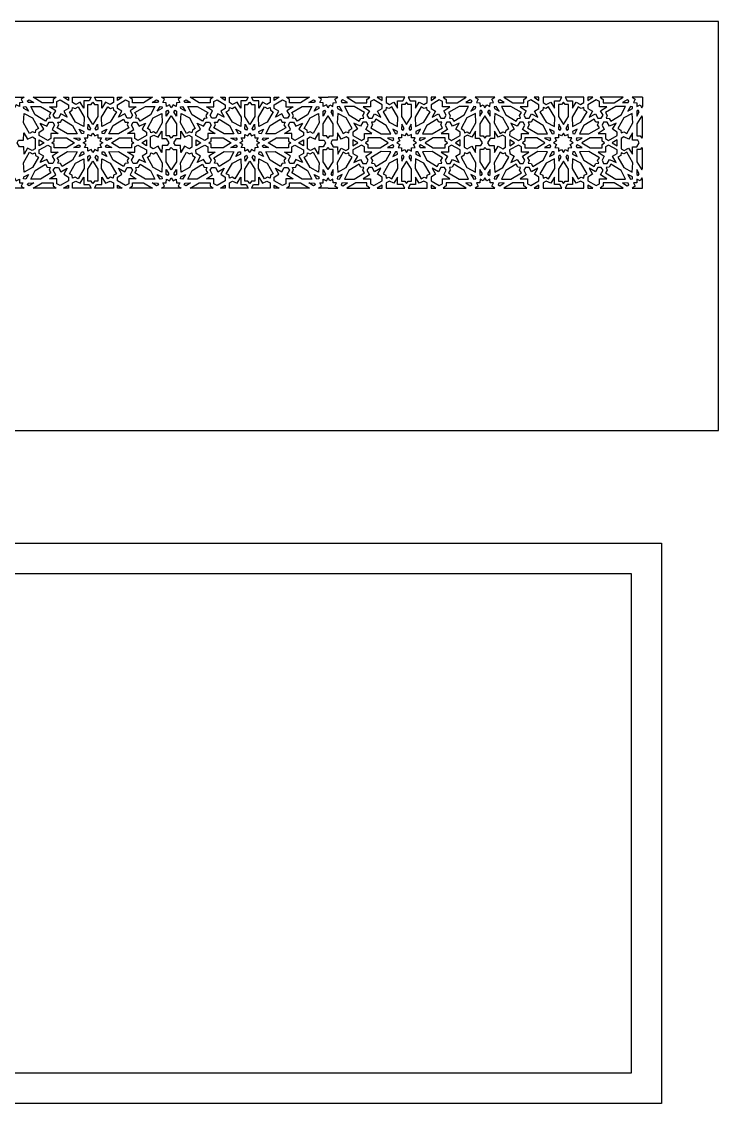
# Model space of a CAD drawing. Extents: x -1011 to 2248, y -1034 to 395.
# Drawn here: x 1327 to 2248, y -1034 to 395 of the extents above; entities that cross this region are included whole.
import ezdxf

# ---------------------------------------------------------------- set-up
doc = ezdxf.new("R2010")
doc.units = 0
doc.header["$MEASUREMENT"] = 0
doc.layers.get('0').update_dxf_attribs({"linetype": 'CONTINUOUS'})
doc.layers.add('LAYER_1', color=18, linetype='CONTINUOUS')

msp = doc.modelspace()

# ---------------------------------------------------------------- linework, layer by layer
msp.add_line((2147.6, 294.8), (2147.6, 282.8))
for points in [[(387.6, -145.2), (2247.6, -145.2), (2247.6, 394.8), (387.6, 394.8)], [(387.6, -294), (2172.6, -294), (2172.6, -1034), (387.6, -1034)], [(427.6, -334), (2132.6, -334), (2132.6, -994), (427.6, -994)]]:
    msp.add_lwpolyline(points, close=True)
for points in [[(2147.6, 242.3), (2147.6, 268.7)], [(2147.6, 200.9), (2147.6, 227.3)], [(2147.6, 174.8), (2147.6, 186.8)]]:
    msp.add_lwpolyline(points)
at = {"layer": 'LAYER_1'}
for points in [[(1326.7, 292.2), (1328.9, 287.9), (1324.3, 287.7), (1324.1, 282.8), (1320.1, 285.1), (1317.6, 281), (1315.2, 285.1), (1311.2, 282.8), (1311, 287.7), (1306.4, 287.9), (1308.6, 292.2), (1304.7, 294.8), (1330.6, 294.8)], [(1343.1, 287.9), (1335.7, 288.1), (1334.8, 290.3), (1337.3, 291.7)], [(1368.8, 291.8), (1368.8, 287.7), (1354.3, 287.7), (1342.4, 294.8), (1372.8, 294.8)], [(1388.9, 285.1), (1388.9, 280.2), (1383, 276.4), (1387.4, 268.4), (1378.9, 273), (1375.8, 267.2), (1371.3, 267.4), (1368.9, 271.2), (1372.2, 277.1), (1364, 282.2), (1373.7, 282.2), (1373.7, 289.2), (1378, 291.3)], [(1388.9, 290.6), (1382.6, 294.8), (1388.9, 294.8)], [(1416.5, 290.1), (1409.4, 290.1), (1409.4, 280.4), (1404.5, 288.4), (1398.6, 285.4), (1394.3, 287.8), (1394.3, 294.8), (1419.2, 294.8)], [(1421.3, 288.4), (1423.6, 285.5), (1428, 285.5), (1428, 269.6), (1421.3, 259), (1414.6, 269.6), (1414.6, 285.5), (1419, 285.5), (1421.3, 288.4)], [(1448.3, 287.8), (1443.9, 285.4), (1438, 288.4), (1433.2, 280.4), (1433.2, 290.1), (1426, 290.1), (1423.4, 294.8), (1448.3, 294.8)], [(1453.6, 290.6), (1453.6, 294.8), (1460, 294.8)], [(1468.9, 289.2), (1468.9, 282.2), (1478.6, 282.2), (1470.4, 277.1), (1473.7, 271.2), (1471.3, 267.4), (1466.7, 267.2), (1463.6, 273), (1455.1, 268.4), (1459.5, 276.4), (1453.6, 280.2), (1453.6, 285.1), (1464.5, 291.3)], [(1488.3, 287.7), (1473.8, 287.7), (1473.8, 291.8), (1469.8, 294.8), (1500.2, 294.8)], [(1507.8, 290.3), (1506.8, 288.1), (1499.4, 287.9), (1505.3, 291.7)], [(1534, 292.2), (1536.1, 287.9), (1531.6, 287.7), (1531.4, 282.8), (1527.3, 285.1), (1524.9, 281), (1522.5, 285.1), (1518.4, 282.8), (1518.3, 287.7), (1513.7, 287.9), (1515.8, 292.2), (1512, 294.8), (1537.9, 294.8)], [(1550.4, 287.9), (1543, 288.1), (1542, 290.3), (1544.5, 291.7)], [(1576, 291.8), (1576, 287.7), (1561.5, 287.7), (1549.6, 294.8), (1580.1, 294.8)], [(1596.2, 285.1), (1596.2, 280.2), (1590.3, 276.4), (1594.7, 268.4), (1586.2, 273), (1583.1, 267.2), (1578.6, 267.4), (1576.2, 271.2), (1579.5, 277.1), (1571.3, 282.2), (1580.9, 282.2), (1580.9, 289.2), (1585.3, 291.3)], [(1596.2, 290.6), (1589.8, 294.8), (1596.2, 294.8)], [(1623.8, 290.1), (1616.7, 290.1), (1616.7, 280.4), (1611.8, 288.4), (1605.9, 285.4), (1601.6, 287.8), (1601.6, 294.8), (1626.4, 294.8)], [(1630.9, 285.5), (1635.2, 285.5), (1635.2, 269.6), (1628.5, 259), (1621.9, 269.6), (1621.9, 285.5), (1626.2, 285.5), (1628.5, 288.4), (1628.5, 288.4)], [(1655.5, 287.8), (1651.2, 285.4), (1645.3, 288.4), (1640.4, 280.4), (1640.4, 290.1), (1633.3, 290.1), (1630.7, 294.8), (1655.5, 294.8)], [(1660.9, 290.6), (1660.9, 294.8), (1667.3, 294.8)], [(1676.2, 289.2), (1676.2, 282.2), (1685.8, 282.2), (1677.6, 277.1), (1680.9, 271.2), (1678.5, 267.4), (1674, 267.2), (1670.9, 273), (1662.4, 268.4), (1666.8, 276.4), (1660.9, 280.2), (1660.9, 285.1), (1671.8, 291.3)], [(1695.6, 287.7), (1681, 287.7), (1681, 291.8), (1677, 294.8), (1707.5, 294.8)], [(1715, 290.3), (1714.1, 288.1), (1706.7, 287.9), (1712.6, 291.7)], [(1749.2, 290.3), (1750.1, 288.1), (1757.5, 287.9), (1751.7, 291.7)], [(1768.7, 287.7), (1783.2, 287.7), (1783.2, 291.8), (1787.2, 294.8), (1756.8, 294.8)], [(1788.1, 289.2), (1788.1, 282.2), (1778.4, 282.2), (1786.6, 277.1), (1783.3, 271.2), (1785.7, 267.4), (1790.2, 267.2), (1793.3, 273), (1801.8, 268.4), (1797.4, 276.4), (1803.3, 280.2), (1803.3, 285.1), (1792.4, 291.3)], [(1803.3, 290.6), (1803.3, 294.8), (1797, 294.8)], [(1808.7, 287.8), (1813, 285.4), (1818.9, 288.4), (1823.8, 280.4), (1823.8, 290.1), (1830.9, 290.1), (1833.6, 294.8), (1808.7, 294.8)], [(1833.4, 285.5), (1829, 285.5), (1829, 269.6), (1835.7, 259), (1842.4, 269.6), (1842.4, 285.5), (1838, 285.5), (1835.7, 288.4), (1835.7, 288.4)], [(1840.4, 290.1), (1847.6, 290.1), (1847.6, 280.4), (1852.4, 288.4), (1858.3, 285.4), (1862.7, 287.8), (1862.7, 294.8), (1837.8, 294.8)], [(1868, 290.6), (1874.4, 294.8), (1868, 294.8)], [(1868, 285.1), (1868, 280.2), (1874, 276.4), (1869.5, 268.4), (1878, 273), (1881.1, 267.2), (1885.7, 267.4), (1888.1, 271.2), (1884.8, 277.1), (1893, 282.2), (1883.3, 282.2), (1883.3, 289.2), (1878.9, 291.3)], [(1888.2, 291.8), (1888.2, 287.7), (1902.7, 287.7), (1914.6, 294.8), (1884.2, 294.8)], [(1913.8, 287.9), (1921.2, 288.1), (1922.2, 290.3), (1919.7, 291.7)], [(1930.2, 292.2), (1928.1, 287.9), (1932.7, 287.7), (1932.8, 282.8), (1936.9, 285.1), (1939.3, 281), (1941.7, 285.1), (1945.8, 282.8), (1946, 287.7), (1950.6, 287.9), (1948.4, 292.2), (1952.3, 294.8), (1926.4, 294.8)], [(1956.5, 290.3), (1957.4, 288.1), (1964.8, 287.9), (1958.9, 291.7)], [(1975.9, 287.7), (1990.5, 287.7), (1990.5, 291.8), (1994.5, 294.8), (1964, 294.8)], [(1995.3, 289.2), (1995.3, 282.2), (1985.7, 282.2), (1993.9, 277.1), (1990.6, 271.2), (1993, 267.4), (1997.5, 267.2), (2000.6, 273), (2009.1, 268.4), (2004.7, 276.4), (2010.6, 280.2), (2010.6, 285.1), (1999.7, 291.3)], [(2010.6, 290.6), (2010.6, 294.8), (2004.2, 294.8)], [(2016, 287.8), (2020.3, 285.4), (2026.2, 288.4), (2031.1, 280.4), (2031.1, 290.1), (2038.2, 290.1), (2040.8, 294.8), (2016, 294.8)], [(2043, 288.4), (2040.6, 285.5), (2036.3, 285.5), (2036.3, 269.6), (2043, 259), (2049.6, 269.6), (2049.6, 285.5), (2045.3, 285.5), (2043, 288.4)], [(2047.7, 290.1), (2054.8, 290.1), (2054.8, 280.4), (2059.7, 288.4), (2065.6, 285.4), (2069.9, 287.8), (2069.9, 294.8), (2045.1, 294.8)], [(2075.3, 290.6), (2081.7, 294.8), (2075.3, 294.8)], [(2075.3, 285.1), (2075.3, 280.2), (2081.2, 276.4), (2076.8, 268.4), (2085.3, 273), (2088.4, 267.2), (2092.9, 267.4), (2095.3, 271.2), (2092, 277.1), (2100.2, 282.2), (2090.6, 282.2), (2090.6, 289.2), (2086.2, 291.3)], [(2095.5, 291.8), (2095.5, 287.7), (2110, 287.7), (2121.9, 294.8), (2091.4, 294.8)], [(2121.1, 287.9), (2128.5, 288.1), (2129.5, 290.3), (2127, 291.7)], [(1336.4, 276.7), (1330, 280), (1329.8, 282.4), (1332.5, 282.7)], [(1341.4, 267.6), (1349.3, 253.7), (1345.5, 251.6), (1344.9, 247.9), (1341.4, 249.3), (1337.6, 247.2), (1329.8, 261.1), (1330.4, 273.6)], [(1365.7, 274.6), (1363.4, 270.9), (1364.7, 267.4), (1361, 266.9), (1358.8, 263.2), (1345, 271.5), (1339.3, 282.6), (1352, 282.8)], [(1409.8, 268.6), (1409.5, 256.1), (1398.3, 261.9), (1390.2, 275.6), (1393.9, 277.8), (1394.5, 281.5), (1398, 280.1), (1401.7, 282.3)], [(1444.6, 280.1), (1448.1, 281.5), (1448.6, 277.8), (1452.4, 275.6), (1444.3, 261.9), (1433.1, 256.1), (1432.7, 268.6), (1440.8, 282.3)], [(1503.2, 282.6), (1497.5, 271.5), (1483.8, 263.2), (1481.5, 266.9), (1477.8, 267.4), (1479.1, 270.9), (1476.9, 274.6), (1490.6, 282.8)], [(1512.8, 261.1), (1505, 247.2), (1501.2, 249.3), (1497.7, 247.9), (1497.1, 251.6), (1493.3, 253.7), (1501.1, 267.6), (1512.2, 273.6)], [(1512.8, 282.4), (1512.5, 280), (1506.2, 276.7), (1510.1, 282.7)], [(1521.5, 275.6), (1518.1, 270.1), (1518.1, 276.7), (1519.9, 278)], [(1531.8, 276.7), (1531.7, 270.1), (1528.4, 275.6), (1530, 278)], [(1548.7, 267.6), (1556.5, 253.7), (1552.7, 251.6), (1552.1, 247.9), (1548.7, 249.3), (1544.9, 247.2), (1537, 261.1), (1537.7, 273.6)], [(1543.6, 276.7), (1537.3, 280), (1537.1, 282.4), (1539.8, 282.7)], [(1573, 274.6), (1570.7, 270.9), (1572, 267.4), (1568.3, 266.9), (1566, 263.2), (1552.3, 271.5), (1546.6, 282.6), (1559.2, 282.8)], [(1617.1, 268.6), (1616.7, 256.1), (1605.6, 261.9), (1597.5, 275.6), (1601.2, 277.8), (1601.7, 281.5), (1605.2, 280.1), (1609, 282.3)], [(1651.9, 280.1), (1655.4, 281.5), (1655.9, 277.8), (1659.6, 275.6), (1651.5, 261.9), (1640.4, 256.1), (1640, 268.6), (1648.1, 282.3)], [(1710.5, 282.6), (1704.8, 271.5), (1691.1, 263.2), (1688.8, 266.9), (1685.1, 267.4), (1686.4, 270.9), (1684.1, 274.6), (1697.9, 282.8)], [(1720.1, 261.1), (1712.2, 247.2), (1708.4, 249.3), (1705, 247.9), (1704.4, 251.6), (1700.6, 253.7), (1708.4, 267.6), (1719.4, 273.6)], [(1720, 282.4), (1719.8, 280), (1713.5, 276.7), (1717.3, 282.7)], [(1728.7, 275.6), (1725.3, 270.1), (1725.3, 276.7), (1727.1, 278)], [(1735.5, 275.6), (1738.9, 270.1), (1738.9, 276.7), (1737.1, 278)], [(1744.2, 282.4), (1744.4, 280), (1750.8, 276.7), (1746.9, 282.7)], [(1744.2, 261.1), (1752, 247.2), (1755.8, 249.3), (1759.3, 247.9), (1759.9, 251.6), (1763.7, 253.7), (1755.8, 267.6), (1744.8, 273.6)], [(1753.8, 282.6), (1759.4, 271.5), (1773.2, 263.2), (1775.4, 266.9), (1779.1, 267.4), (1777.8, 270.9), (1780.1, 274.6), (1766.4, 282.8)], [(1812.4, 280.1), (1808.9, 281.5), (1808.4, 277.8), (1804.6, 275.6), (1812.7, 261.9), (1823.9, 256.1), (1824.3, 268.6), (1816.1, 282.3)], [(1847.1, 268.6), (1847.5, 256.1), (1858.7, 261.9), (1866.8, 275.6), (1863, 277.8), (1862.5, 281.5), (1859, 280.1), (1855.2, 282.3)], [(1891.3, 274.6), (1893.5, 270.9), (1892.2, 267.4), (1896, 266.9), (1898.2, 263.2), (1912, 271.5), (1917.6, 282.6), (1905, 282.8)], [(1915.5, 267.6), (1907.7, 253.7), (1911.5, 251.6), (1912.1, 247.9), (1915.6, 249.3), (1919.4, 247.2), (1927.2, 261.1), (1926.6, 273.6)], [(1920.6, 276.7), (1926.9, 280), (1927.2, 282.4), (1924.5, 282.7)], [(1932.5, 276.7), (1932.5, 270.1), (1935.9, 275.6), (1934.3, 278)], [(1942.8, 275.6), (1946.2, 270.1), (1946.2, 276.7), (1944.4, 278)], [(1951.4, 261.1), (1959.3, 247.2), (1963.1, 249.3), (1966.5, 247.9), (1967.1, 251.6), (1970.9, 253.7), (1963.1, 267.6), (1952.1, 273.6)], [(1951.5, 282.4), (1951.7, 280), (1958, 276.7), (1954.2, 282.7)], [(1961, 282.6), (1966.7, 271.5), (1980.4, 263.2), (1982.7, 266.9), (1986.4, 267.4), (1985.1, 270.9), (1987.4, 274.6), (1973.6, 282.8)], [(2019.6, 280.1), (2016.1, 281.5), (2015.6, 277.8), (2011.9, 275.6), (2020, 261.9), (2031.2, 256.1), (2031.5, 268.6), (2023.4, 282.3)], [(2054.4, 268.6), (2054.8, 256.1), (2065.9, 261.9), (2074.1, 275.6), (2070.3, 277.8), (2069.8, 281.5), (2066.3, 280.1), (2062.5, 282.3)], [(2098.5, 274.6), (2100.8, 270.9), (2099.5, 267.4), (2103.2, 266.9), (2105.5, 263.2), (2119.2, 271.5), (2124.9, 282.6), (2112.3, 282.8)], [(2122.8, 267.6), (2115, 253.7), (2118.8, 251.6), (2119.4, 247.9), (2122.8, 249.3), (2126.7, 247.2), (2134.5, 261.1), (2133.8, 273.6)], [(2127.9, 276.7), (2134.2, 280), (2134.4, 282.4), (2131.7, 282.7)], [(2139.7, 276.7), (2139.8, 270.1), (2143.1, 275.6), (2141.5, 278)], [(1370.4, 257.9), (1367.3, 252.4), (1375.4, 247.1), (1365.7, 247.1), (1365.7, 240.3), (1361.9, 237.8), (1350.2, 244.3), (1350.3, 248.8), (1356.3, 252.6), (1351.7, 260.7), (1360.3, 256.8), (1363.7, 262), (1368.2, 262.2)], [(1394.5, 257.8), (1400.3, 246.7), (1387.7, 246.4), (1373.9, 254.6), (1376.1, 258.3), (1374.8, 261.8), (1378.5, 262.2), (1380.7, 266)], [(1418.1, 253.7), (1416.9, 251.3), (1414.6, 252.8), (1415, 259.3)], [(1428, 252.8), (1425.7, 251.3), (1424.4, 253.7), (1427.5, 259.3)], [(1464.1, 262.2), (1467.8, 261.8), (1466.5, 258.3), (1468.7, 254.6), (1454.9, 246.4), (1442.3, 246.7), (1448, 257.8), (1461.8, 266)], [(1478.9, 262), (1482.2, 256.8), (1490.9, 260.7), (1486.2, 252.6), (1492.3, 248.8), (1492.3, 244.3), (1480.7, 237.8), (1476.8, 240.3), (1476.8, 247.1), (1467.2, 247.1), (1475.2, 252.4), (1472.2, 257.9), (1474.4, 262.2)], [(1531.6, 259.7), (1531.6, 243.8), (1527.2, 243.8), (1524.9, 240.9), (1522.6, 243.8), (1518.2, 243.8), (1518.2, 259.7), (1524.9, 270.3), (1524.9, 270.3), (1524.9, 270.3)], [(1577.6, 257.9), (1574.6, 252.4), (1582.7, 247.1), (1573, 247.1), (1573, 240.3), (1569.2, 237.8), (1557.5, 244.3), (1557.6, 248.8), (1563.6, 252.6), (1559, 260.7), (1567.6, 256.8), (1570.9, 262), (1575.5, 262.2)], [(1601.8, 257.8), (1607.5, 246.7), (1594.9, 246.4), (1581.1, 254.6), (1583.4, 258.3), (1582, 261.8), (1585.8, 262.2), (1588, 266)], [(1625.4, 253.7), (1624.1, 251.3), (1621.8, 252.8), (1622.3, 259.3)], [(1635.2, 252.8), (1633, 251.3), (1631.7, 253.7), (1634.8, 259.3)], [(1671.3, 262.2), (1675.1, 261.8), (1673.7, 258.3), (1676, 254.6), (1662.2, 246.4), (1649.6, 246.7), (1655.3, 257.8), (1669.1, 266)], [(1686.2, 262), (1689.5, 256.8), (1698.1, 260.7), (1693.5, 252.6), (1699.5, 248.8), (1699.6, 244.3), (1687.9, 237.8), (1684.1, 240.3), (1684.1, 247.1), (1674.4, 247.1), (1682.5, 252.4), (1679.5, 257.9), (1681.6, 262.2)], [(1778.1, 262), (1774.7, 256.8), (1766.1, 260.7), (1770.7, 252.6), (1764.7, 248.8), (1764.6, 244.3), (1776.3, 237.8), (1780.1, 240.3), (1780.1, 247.1), (1789.8, 247.1), (1781.7, 252.4), (1784.8, 257.9), (1782.6, 262.2)], [(1792.9, 262.2), (1789.2, 261.8), (1790.5, 258.3), (1788.3, 254.6), (1802.1, 246.4), (1814.7, 246.7), (1808.9, 257.8), (1795.1, 266)], [(1829, 252.8), (1831.3, 251.3), (1832.5, 253.7), (1829.4, 259.3)], [(1838.9, 253.7), (1840.1, 251.3), (1842.4, 252.8), (1841.9, 259.3)], [(1862.4, 257.8), (1856.7, 246.7), (1869.3, 246.4), (1883.1, 254.6), (1880.9, 258.3), (1882.2, 261.8), (1878.5, 262.2), (1876.2, 266)], [(1886.6, 257.9), (1889.7, 252.4), (1881.6, 247.1), (1891.2, 247.1), (1891.2, 240.3), (1895.1, 237.8), (1906.7, 244.3), (1906.7, 248.8), (1900.6, 252.6), (1905.3, 260.7), (1896.6, 256.8), (1893.3, 262), (1888.8, 262.2)], [(1932.6, 259.7), (1932.6, 243.8), (1937, 243.8), (1939.3, 240.9), (1941.6, 243.8), (1946, 243.8), (1946, 259.7), (1939.3, 270.3), (1939.3, 270.3), (1939.3, 270.3)], [(1985.3, 262), (1982, 256.8), (1973.4, 260.7), (1978, 252.6), (1972, 248.8), (1971.9, 244.3), (1983.6, 237.8), (1987.4, 240.3), (1987.4, 247.1), (1997.1, 247.1), (1989, 252.4), (1992, 257.9), (1989.9, 262.2)], [(2000.2, 262.2), (1996.5, 261.8), (1997.8, 258.3), (1995.5, 254.6), (2009.3, 246.4), (2021.9, 246.7), (2016.2, 257.8), (2002.4, 266)], [(2036.3, 252.8), (2038.6, 251.3), (2039.8, 253.7), (2036.7, 259.3)], [(2046.1, 253.7), (2047.4, 251.3), (2049.7, 252.8), (2049.2, 259.3)], [(2069.7, 257.8), (2064, 246.7), (2076.6, 246.4), (2090.4, 254.6), (2088.1, 258.3), (2089.5, 261.8), (2085.7, 262.2), (2083.5, 266)], [(2093.9, 257.9), (2096.9, 252.4), (2088.9, 247.1), (2098.5, 247.1), (2098.5, 240.3), (2102.4, 237.8), (2114, 244.3), (2113.9, 248.8), (2107.9, 252.6), (2112.5, 260.7), (2103.9, 256.8), (2100.6, 262), (2096, 262.2)], [(1335, 239.5), (1341.4, 242.8), (1345, 240.5), (1345, 226.7), (1341, 224.6), (1335.1, 227.6), (1330.3, 219.7), (1330, 229.2), (1324.5, 229.3), (1321.1, 234.6), (1323.1, 238.3), (1329.8, 238.4), (1330.2, 247.8)], [(1409.2, 249.7), (1409, 246.8), (1406.5, 246.6), (1403, 252.9)], [(1421.3, 247.6), (1423.7, 243.8), (1427.8, 245.9), (1427.9, 241.4), (1432.5, 241.2), (1430.4, 237.2), (1434.3, 234.8), (1430.4, 232.4), (1432.5, 228.4), (1427.9, 228.2), (1427.8, 223.7), (1423.7, 225.8), (1421.3, 221.9), (1421.3, 221.9), (1418.8, 225.8), (1414.8, 223.7), (1414.6, 228.2), (1410, 228.4), (1412.2, 232.4), (1408.3, 234.8), (1412.2, 237.2), (1410, 241.2), (1414.6, 241.4), (1414.8, 245.9), (1418.8, 243.8), (1421.3, 247.6)], [(1436.1, 246.6), (1433.6, 246.8), (1433.4, 249.7), (1439.6, 252.9)], [(1512.5, 240.3), (1518.1, 240.3), (1521.5, 234.9), (1519.4, 231.3), (1512.7, 231.2), (1512.3, 221.8), (1507.5, 230.1), (1501.1, 226.8), (1497.6, 229.1), (1497.6, 242.8), (1501.6, 245), (1507.4, 242), (1512.3, 249.9)], [(1542.4, 242), (1548.2, 245), (1552.2, 242.8), (1552.2, 229.1), (1548.7, 226.8), (1542.3, 230.1), (1537.5, 221.8), (1537.1, 231.2), (1530.4, 231.3), (1528.3, 234.9), (1531.8, 240.3), (1537.3, 240.3), (1537.5, 249.9)], [(1616.5, 249.7), (1616.3, 246.8), (1613.7, 246.6), (1610.3, 252.9)], [(1631, 243.8), (1635, 245.9), (1635.2, 241.4), (1639.8, 241.2), (1637.6, 237.2), (1641.5, 234.8), (1637.6, 232.4), (1639.8, 228.4), (1635.2, 228.2), (1635, 223.7), (1631, 225.8), (1628.5, 221.9), (1628.5, 221.9), (1626.1, 225.8), (1622.1, 223.7), (1621.9, 228.2), (1617.3, 228.4), (1619.5, 232.4), (1615.6, 234.8), (1619.5, 237.2), (1617.3, 241.2), (1621.9, 241.4), (1622.1, 245.9), (1626.1, 243.8), (1628.5, 247.6), (1628.5, 247.6)], [(1643.4, 246.6), (1640.8, 246.8), (1640.6, 249.7), (1646.8, 252.9)], [(1720, 238.4), (1726.7, 238.3), (1728.8, 234.6), (1725.3, 229.3), (1719.8, 229.2), (1719.5, 219.7), (1714.7, 227.6), (1708.9, 224.6), (1704.9, 226.7), (1704.9, 240.5), (1708.4, 242.8), (1714.8, 239.5), (1719.6, 247.8)], [(1744.2, 238.4), (1737.5, 238.3), (1735.5, 234.6), (1738.9, 229.3), (1744.4, 229.2), (1744.7, 219.7), (1749.5, 227.6), (1755.4, 224.6), (1759.4, 226.7), (1759.4, 240.5), (1755.8, 242.8), (1749.4, 239.5), (1744.6, 247.8)], [(1820.9, 246.6), (1823.4, 246.8), (1823.6, 249.7), (1817.4, 252.9)], [(1833.3, 243.8), (1829.2, 245.9), (1829, 241.4), (1824.4, 241.2), (1826.6, 237.2), (1822.7, 234.8), (1826.6, 232.4), (1824.4, 228.4), (1829, 228.2), (1829.2, 223.7), (1833.3, 225.8), (1835.7, 221.9), (1835.7, 221.9), (1838.1, 225.8), (1842.2, 223.7), (1842.3, 228.2), (1846.9, 228.4), (1844.8, 232.4), (1848.7, 234.8), (1844.8, 237.2), (1846.9, 241.2), (1842.3, 241.4), (1842.2, 245.9), (1838.1, 243.8), (1835.7, 247.6), (1835.7, 247.6)], [(1847.8, 249.7), (1848, 246.8), (1850.5, 246.6), (1854, 252.9)], [(1921.8, 242), (1916, 245), (1912, 242.8), (1912, 229.1), (1915.6, 226.8), (1922, 230.1), (1926.7, 221.8), (1927.1, 231.2), (1933.8, 231.3), (1935.9, 234.9), (1932.5, 240.3), (1926.9, 240.3), (1926.7, 249.9)], [(1951.7, 240.3), (1946.2, 240.3), (1942.7, 234.9), (1944.8, 231.3), (1951.5, 231.2), (1951.9, 221.8), (1956.7, 230.1), (1963.1, 226.8), (1966.6, 229.1), (1966.6, 242.8), (1962.6, 245), (1956.8, 242), (1952, 249.9)], [(2028.2, 246.6), (2030.7, 246.8), (2030.9, 249.7), (2024.7, 252.9)], [(2043, 247.6), (2040.5, 243.8), (2036.5, 245.9), (2036.3, 241.4), (2031.7, 241.2), (2033.9, 237.2), (2030, 234.8), (2033.9, 232.4), (2031.7, 228.4), (2036.3, 228.2), (2036.5, 223.7), (2040.5, 225.8), (2043, 221.9), (2043, 221.9), (2045.4, 225.8), (2049.4, 223.7), (2049.6, 228.2), (2054.2, 228.4), (2052, 232.4), (2055.9, 234.8), (2052, 237.2), (2054.2, 241.2), (2049.6, 241.4), (2049.4, 245.9), (2045.4, 243.8), (2043, 247.6)], [(2055, 249.7), (2055.2, 246.8), (2057.8, 246.6), (2061.2, 252.9)], [(2129.2, 239.5), (2122.8, 242.8), (2119.3, 240.5), (2119.3, 226.7), (2123.3, 224.6), (2129.1, 227.6), (2134, 219.7), (2134.2, 229.2), (2139.7, 229.3), (2143.2, 234.6), (2141.1, 238.3), (2134.4, 238.4), (2134, 247.8)], [(1365.7, 229.3), (1365.7, 222.5), (1375.4, 222.5), (1367.3, 217.1), (1370.4, 211.6), (1368.2, 207.3), (1363.7, 207.5), (1360.3, 212.7), (1351.7, 208.9), (1356.3, 216.9), (1350.3, 220.7), (1350.2, 225.3), (1361.9, 231.7)], [(1356.7, 234.8), (1350.4, 230.8), (1350.4, 238.7)], [(1396.9, 234.8), (1386.2, 228.2), (1370.1, 228.2), (1370.1, 232.5), (1367.2, 234.8), (1370.1, 237.1), (1370.1, 241.4), (1386.2, 241.4)], [(1404.6, 238.9), (1402.7, 237.6), (1396.3, 241), (1403.5, 241.1)], [(1404.6, 230.7), (1403.5, 228.5), (1396.3, 228.6), (1402.7, 232)], [(1446.3, 241), (1439.8, 237.6), (1438, 238.9), (1439.1, 241.1)], [(1446.3, 228.6), (1439.1, 228.5), (1438, 230.7), (1439.8, 232)], [(1472.5, 237.1), (1475.4, 234.8), (1472.5, 232.5), (1472.5, 228.2), (1456.4, 228.2), (1445.7, 234.8), (1456.4, 241.4), (1472.5, 241.4)], [(1492.3, 225.3), (1492.3, 220.7), (1486.2, 216.9), (1490.9, 208.9), (1482.2, 212.7), (1478.9, 207.5), (1474.4, 207.3), (1472.2, 211.6), (1475.2, 217.1), (1467.2, 222.5), (1476.8, 222.5), (1476.8, 229.3), (1480.7, 231.7)], [(1492.1, 230.9), (1485.8, 234.8), (1492.1, 238.8)], [(1527.2, 225.7), (1531.6, 225.7), (1531.6, 209.8), (1524.9, 199.2), (1524.9, 199.2), (1524.9, 199.2), (1518.2, 209.8), (1518.2, 225.7), (1522.6, 225.7), (1524.9, 228.6)], [(1573, 229.3), (1573, 222.5), (1582.7, 222.5), (1574.6, 217.1), (1577.6, 211.6), (1575.5, 207.3), (1570.9, 207.5), (1567.6, 212.7), (1559, 208.9), (1563.6, 216.9), (1557.6, 220.7), (1557.5, 225.3), (1569.2, 231.7)], [(1564, 234.8), (1557.7, 230.9), (1557.7, 238.8)], [(1604.1, 234.8), (1593.4, 228.2), (1577.4, 228.2), (1577.4, 232.5), (1574.4, 234.8), (1577.4, 237.1), (1577.4, 241.4), (1593.4, 241.4)], [(1611.9, 238.9), (1610, 237.6), (1603.6, 241), (1610.7, 241.1)], [(1611.9, 230.7), (1610.7, 228.5), (1603.6, 228.6), (1610, 232)], [(1653.5, 241), (1647.1, 237.6), (1645.2, 238.9), (1646.4, 241.1)], [(1653.5, 228.6), (1646.4, 228.5), (1645.2, 230.7), (1647.1, 232)], [(1679.7, 237.1), (1682.7, 234.8), (1679.7, 232.5), (1679.7, 228.2), (1663.7, 228.2), (1653, 234.8), (1663.7, 241.4), (1679.7, 241.4)], [(1699.6, 225.3), (1699.5, 220.7), (1693.5, 216.9), (1698.1, 208.9), (1689.5, 212.7), (1686.2, 207.5), (1681.6, 207.3), (1679.5, 211.6), (1682.5, 217.1), (1674.4, 222.5), (1684.1, 222.5), (1684.1, 229.3), (1687.9, 231.7)], [(1699.4, 230.8), (1693.1, 234.8), (1699.4, 238.7)], [(1764.6, 225.3), (1764.7, 220.7), (1770.7, 216.9), (1766.1, 208.9), (1774.7, 212.7), (1778.1, 207.5), (1782.6, 207.3), (1784.8, 211.6), (1781.7, 217.1), (1789.8, 222.5), (1780.1, 222.5), (1780.1, 229.3), (1776.3, 231.7)], [(1764.8, 230.8), (1771.1, 234.8), (1764.8, 238.7)], [(1784.5, 237.1), (1781.6, 234.8), (1784.5, 232.5), (1784.5, 228.2), (1800.6, 228.2), (1811.3, 234.8), (1800.6, 241.4), (1784.5, 241.4)], [(1810.7, 241), (1817.1, 237.6), (1819, 238.9), (1817.9, 241.1)], [(1810.7, 228.6), (1817.9, 228.5), (1819, 230.7), (1817.1, 232)], [(1852.4, 238.9), (1854.2, 237.6), (1860.7, 241), (1853.5, 241.1)], [(1852.4, 230.7), (1853.5, 228.5), (1860.7, 228.6), (1854.2, 232)], [(1860.1, 234.8), (1870.8, 228.2), (1886.9, 228.2), (1886.9, 232.5), (1889.8, 234.8), (1886.9, 237.1), (1886.9, 241.4), (1870.8, 241.4)], [(1891.2, 229.3), (1891.2, 222.5), (1881.6, 222.5), (1889.7, 217.1), (1886.6, 211.6), (1888.8, 207.3), (1893.3, 207.5), (1896.6, 212.7), (1905.3, 208.9), (1900.6, 216.9), (1906.7, 220.7), (1906.7, 225.3), (1895.1, 231.7)], [(1900.2, 234.8), (1906.5, 230.9), (1906.5, 238.8)], [(1937, 225.7), (1932.6, 225.7), (1932.6, 209.8), (1939.3, 199.2), (1939.3, 199.2), (1939.3, 199.2), (1946, 209.8), (1946, 225.7), (1941.6, 225.7), (1939.3, 228.6)], [(1971.9, 225.3), (1972, 220.7), (1978, 216.9), (1973.4, 208.9), (1982, 212.7), (1985.3, 207.5), (1989.9, 207.3), (1992, 211.6), (1989, 217.1), (1997.1, 222.5), (1987.4, 222.5), (1987.4, 229.3), (1983.6, 231.7)], [(1972.1, 230.9), (1978.4, 234.8), (1972.1, 238.8)], [(1991.8, 237.1), (1988.8, 234.8), (1991.8, 232.5), (1991.8, 228.2), (2007.9, 228.2), (2018.5, 234.8), (2007.9, 241.4), (1991.8, 241.4)], [(2018, 241), (2024.4, 237.6), (2026.3, 238.9), (2025.2, 241.1)], [(2018, 228.6), (2025.2, 228.5), (2026.3, 230.7), (2024.4, 232)], [(2059.6, 238.9), (2061.5, 237.6), (2067.9, 241), (2060.8, 241.1)], [(2059.6, 230.7), (2060.8, 228.5), (2067.9, 228.6), (2061.5, 232)], [(2067.4, 234.8), (2078.1, 228.2), (2094.1, 228.2), (2094.1, 232.5), (2097.1, 234.8), (2094.1, 237.1), (2094.1, 241.4), (2078.1, 241.4)], [(2098.5, 229.3), (2098.5, 222.5), (2088.9, 222.5), (2096.9, 217.1), (2093.9, 211.6), (2096, 207.3), (2100.6, 207.5), (2103.9, 212.7), (2112.5, 208.9), (2107.9, 216.9), (2113.9, 220.7), (2114, 225.3), (2102.4, 231.7)], [(2107.5, 234.8), (2113.8, 230.8), (2113.8, 238.7)], [(1341.4, 220.2), (1344.9, 221.6), (1345.5, 218), (1349.3, 215.9), (1341.4, 202), (1330.4, 196), (1329.8, 208.4), (1337.6, 222.3)], [(1400.3, 222.9), (1394.5, 211.8), (1380.7, 203.6), (1378.5, 207.3), (1374.8, 207.8), (1376.1, 211.3), (1373.9, 215), (1387.7, 223.1)], [(1409, 222.7), (1409.2, 219.9), (1403, 216.6), (1406.5, 222.9)], [(1418.1, 215.9), (1415, 210.3), (1414.6, 216.7), (1416.9, 218.3)], [(1428, 216.7), (1427.5, 210.3), (1424.4, 215.9), (1425.7, 218.3)], [(1439.6, 216.6), (1433.4, 219.9), (1433.6, 222.7), (1436.1, 222.9)], [(1468.7, 215), (1466.5, 211.3), (1467.8, 207.8), (1464.1, 207.3), (1461.8, 203.6), (1448, 211.8), (1442.3, 222.9), (1454.9, 223.1)], [(1512.8, 208.4), (1512.2, 196), (1501.1, 202), (1493.3, 215.9), (1497.1, 218), (1497.7, 221.6), (1501.2, 220.2), (1505, 222.3)], [(1548.7, 220.2), (1552.1, 221.6), (1552.7, 218), (1556.5, 215.9), (1548.7, 202), (1537.7, 196), (1537, 208.4), (1544.9, 222.3)], [(1607.5, 222.9), (1601.8, 211.8), (1588, 203.6), (1585.8, 207.3), (1582, 207.8), (1583.4, 211.3), (1581.1, 215), (1594.9, 223.1)], [(1616.3, 222.7), (1616.5, 219.9), (1610.3, 216.6), (1613.7, 222.9)], [(1625.4, 215.9), (1622.3, 210.3), (1621.8, 216.7), (1624.1, 218.3)], [(1635.2, 216.7), (1634.8, 210.3), (1631.7, 215.9), (1633, 218.3)], [(1646.8, 216.6), (1640.6, 219.9), (1640.8, 222.7), (1643.4, 222.9)], [(1676, 215), (1673.7, 211.3), (1675.1, 207.8), (1671.3, 207.3), (1669.1, 203.6), (1655.3, 211.8), (1649.6, 222.9), (1662.2, 223.1)], [(1720.1, 208.4), (1719.4, 196), (1708.4, 202), (1700.6, 215.9), (1704.4, 218), (1705, 221.6), (1708.4, 220.2), (1712.2, 222.3)], [(1744.2, 208.4), (1744.8, 196), (1755.8, 202), (1763.7, 215.9), (1759.9, 218), (1759.3, 221.6), (1755.8, 220.2), (1752, 222.3)], [(1788.3, 215), (1790.5, 211.3), (1789.2, 207.8), (1792.9, 207.3), (1795.1, 203.6), (1808.9, 211.8), (1814.7, 222.9), (1802.1, 223.1)], [(1817.4, 216.6), (1823.6, 219.9), (1823.4, 222.7), (1820.9, 222.9)], [(1829, 216.7), (1829.4, 210.3), (1832.5, 215.9), (1831.3, 218.3)], [(1838.9, 215.9), (1841.9, 210.3), (1842.4, 216.7), (1840.1, 218.3)], [(1848, 222.7), (1847.8, 219.9), (1854, 216.6), (1850.5, 222.9)], [(1856.7, 222.9), (1862.4, 211.8), (1876.2, 203.6), (1878.5, 207.3), (1882.2, 207.8), (1880.9, 211.3), (1883.1, 215), (1869.3, 223.1)], [(1915.6, 220.2), (1912.1, 221.6), (1911.5, 218), (1907.7, 215.9), (1915.5, 202), (1926.6, 196), (1927.2, 208.4), (1919.4, 222.3)], [(1951.4, 208.4), (1952.1, 196), (1963.1, 202), (1970.9, 215.9), (1967.1, 218), (1966.5, 221.6), (1963.1, 220.2), (1959.3, 222.3)], [(1995.5, 215), (1997.8, 211.3), (1996.5, 207.8), (2000.2, 207.3), (2002.4, 203.6), (2016.2, 211.8), (2021.9, 222.9), (2009.3, 223.1)], [(2024.7, 216.6), (2030.9, 219.9), (2030.7, 222.7), (2028.2, 222.9)], [(2036.3, 216.7), (2036.7, 210.3), (2039.8, 215.9), (2038.6, 218.3)], [(2046.1, 215.9), (2049.2, 210.3), (2049.7, 216.7), (2047.4, 218.3)], [(2055.2, 222.7), (2055, 219.9), (2061.2, 216.6), (2057.8, 222.9)], [(2064, 222.9), (2069.7, 211.8), (2083.5, 203.6), (2085.7, 207.3), (2089.5, 207.8), (2088.1, 211.3), (2090.4, 215), (2076.6, 223.1)], [(2122.8, 220.2), (2119.4, 221.6), (2118.8, 218), (2115, 215.9), (2122.8, 202), (2133.8, 196), (2134.5, 208.4), (2126.7, 222.3)], [(1361, 202.6), (1364.7, 202.2), (1363.4, 198.7), (1365.7, 195), (1352, 186.8), (1339.3, 186.9), (1345, 198.1), (1358.8, 206.3)], [(1378.9, 196.6), (1387.4, 201.1), (1383, 193.1), (1388.9, 189.4), (1388.9, 184.5), (1378, 178.3), (1373.7, 180.4), (1373.7, 187.3), (1364, 187.3), (1372.2, 192.5), (1368.9, 198.4), (1371.3, 202.1), (1375.8, 202.3)], [(1409.8, 201), (1401.7, 187.3), (1398, 189.4), (1394.5, 188.1), (1393.9, 191.8), (1390.2, 193.9), (1398.3, 207.7), (1409.5, 213.5)], [(1428, 199.9), (1428, 184), (1423.6, 184), (1421.3, 181.1), (1421.3, 181.1), (1419, 184), (1414.6, 184), (1414.6, 199.9), (1421.3, 210.5)], [(1444.3, 207.7), (1452.4, 193.9), (1448.6, 191.8), (1448.1, 188.1), (1444.6, 189.4), (1440.8, 187.3), (1432.7, 201), (1433.1, 213.5)], [(1471.3, 202.1), (1473.7, 198.4), (1470.4, 192.5), (1478.6, 187.3), (1468.9, 187.3), (1468.9, 180.4), (1464.5, 178.3), (1453.6, 184.5), (1453.6, 189.4), (1459.5, 193.1), (1455.1, 201.1), (1463.6, 196.6), (1466.7, 202.3)], [(1497.5, 198.1), (1503.2, 186.9), (1490.6, 186.8), (1476.9, 195), (1479.1, 198.7), (1477.8, 202.2), (1481.5, 202.6), (1483.8, 206.3)], [(1568.3, 202.6), (1572, 202.2), (1570.7, 198.7), (1573, 195), (1559.2, 186.8), (1546.6, 186.9), (1552.3, 198.1), (1566, 206.3)], [(1586.2, 196.6), (1594.7, 201.1), (1590.3, 193.1), (1596.2, 189.4), (1596.2, 184.5), (1585.3, 178.3), (1580.9, 180.4), (1580.9, 187.3), (1571.3, 187.3), (1579.5, 192.5), (1576.2, 198.4), (1578.6, 202.1), (1583.1, 202.3)], [(1617.1, 201), (1609, 187.3), (1605.2, 189.4), (1601.7, 188.1), (1601.2, 191.8), (1597.5, 193.9), (1605.6, 207.7), (1616.7, 213.5)], [(1635.2, 199.9), (1635.2, 184), (1630.9, 184), (1628.5, 181.1), (1628.5, 181.1), (1626.2, 184), (1621.9, 184), (1621.9, 199.9), (1628.5, 210.5)], [(1651.5, 207.7), (1659.6, 193.9), (1655.9, 191.8), (1655.4, 188.1), (1651.9, 189.4), (1648.1, 187.3), (1640, 201), (1640.4, 213.5)], [(1678.5, 202.1), (1680.9, 198.4), (1677.6, 192.5), (1685.8, 187.3), (1676.2, 187.3), (1676.2, 180.4), (1671.8, 178.3), (1660.9, 184.5), (1660.9, 189.4), (1666.8, 193.1), (1662.4, 201.1), (1670.9, 196.6), (1674, 202.3)], [(1704.8, 198.1), (1710.5, 186.9), (1697.9, 186.8), (1684.1, 195), (1686.4, 198.7), (1685.1, 202.2), (1688.8, 202.6), (1691.1, 206.3)], [(1759.4, 198.1), (1753.8, 186.9), (1766.4, 186.8), (1780.1, 195), (1777.8, 198.7), (1779.1, 202.2), (1775.4, 202.6), (1773.2, 206.3)], [(1785.7, 202.1), (1783.3, 198.4), (1786.6, 192.5), (1778.4, 187.3), (1788.1, 187.3), (1788.1, 180.4), (1792.4, 178.3), (1803.3, 184.5), (1803.3, 189.4), (1797.4, 193.1), (1801.8, 201.1), (1793.3, 196.6), (1790.2, 202.3)], [(1812.7, 207.7), (1804.6, 193.9), (1808.4, 191.8), (1808.9, 188.1), (1812.4, 189.4), (1816.1, 187.3), (1824.3, 201), (1823.9, 213.5)], [(1829, 199.9), (1829, 184), (1833.4, 184), (1835.7, 181.1), (1835.7, 181.1), (1838, 184), (1842.4, 184), (1842.4, 199.9), (1835.7, 210.5)], [(1847.1, 201), (1855.2, 187.3), (1859, 189.4), (1862.5, 188.1), (1863, 191.8), (1866.8, 193.9), (1858.7, 207.7), (1847.5, 213.5)], [(1878, 196.6), (1869.5, 201.1), (1874, 193.1), (1868, 189.4), (1868, 184.5), (1878.9, 178.3), (1883.3, 180.4), (1883.3, 187.3), (1893, 187.3), (1884.8, 192.5), (1888.1, 198.4), (1885.7, 202.1), (1881.1, 202.3)], [(1896, 202.6), (1892.2, 202.2), (1893.5, 198.7), (1891.3, 195), (1905, 186.8), (1917.6, 186.9), (1912, 198.1), (1898.2, 206.3)], [(1966.7, 198.1), (1961, 186.9), (1973.6, 186.8), (1987.4, 195), (1985.1, 198.7), (1986.4, 202.2), (1982.7, 202.6), (1980.4, 206.3)], [(1993, 202.1), (1990.6, 198.4), (1993.9, 192.5), (1985.7, 187.3), (1995.3, 187.3), (1995.3, 180.4), (1999.7, 178.3), (2010.6, 184.5), (2010.6, 189.4), (2004.7, 193.1), (2009.1, 201.1), (2000.6, 196.6), (1997.5, 202.3)], [(2020, 207.7), (2011.9, 193.9), (2015.6, 191.8), (2016.1, 188.1), (2019.6, 189.4), (2023.4, 187.3), (2031.5, 201), (2031.2, 213.5)], [(2036.3, 199.9), (2036.3, 184), (2040.6, 184), (2043, 181.1), (2043, 181.1), (2045.3, 184), (2049.6, 184), (2049.6, 199.9), (2043, 210.5)], [(2054.4, 201), (2062.5, 187.3), (2066.3, 189.4), (2069.8, 188.1), (2070.3, 191.8), (2074.1, 193.9), (2065.9, 207.7), (2054.8, 213.5)], [(2085.3, 196.6), (2076.8, 201.1), (2081.2, 193.1), (2075.3, 189.4), (2075.3, 184.5), (2086.2, 178.3), (2090.6, 180.4), (2090.6, 187.3), (2100.2, 187.3), (2092, 192.5), (2095.3, 198.4), (2092.9, 202.1), (2088.4, 202.3)], [(2103.2, 202.6), (2099.5, 202.2), (2100.8, 198.7), (2098.5, 195), (2112.3, 186.8), (2124.9, 186.9), (2119.2, 198.1), (2105.5, 206.3)], [(1320.1, 184.4), (1324.1, 186.7), (1324.3, 181.8), (1328.9, 181.7), (1326.7, 177.4), (1330.6, 174.8), (1304.7, 174.8), (1308.6, 177.4), (1306.4, 181.7), (1311, 181.8), (1311.2, 186.7), (1315.2, 184.4), (1317.6, 188.6)], [(1332.5, 186.9), (1329.8, 187.2), (1330, 189.6), (1336.4, 192.8)], [(1409.4, 179.5), (1416.5, 179.5), (1419.2, 174.8), (1394.3, 174.8), (1394.3, 181.8), (1398.6, 184.1), (1404.5, 181.2), (1409.4, 189.2)], [(1438, 181.2), (1443.9, 184.1), (1448.3, 181.8), (1448.3, 174.8), (1423.4, 174.8), (1426, 179.5), (1433.2, 179.5), (1433.2, 189.2)], [(1512.5, 189.6), (1512.8, 187.2), (1510.1, 186.9), (1506.2, 192.8)], [(1527.3, 184.4), (1531.4, 186.7), (1531.6, 181.8), (1536.1, 181.7), (1534, 177.4), (1537.9, 174.8), (1511.9, 174.8), (1515.8, 177.4), (1513.7, 181.7), (1518.3, 181.8), (1518.4, 186.7), (1522.5, 184.4), (1524.9, 188.6)], [(1521.5, 193.9), (1519.9, 191.6), (1518.1, 192.8), (1518.1, 199.5)], [(1531.8, 192.8), (1530, 191.6), (1528.4, 193.9), (1531.7, 199.5)], [(1539.8, 186.9), (1537.1, 187.2), (1537.3, 189.6), (1543.6, 192.8)], [(1616.7, 179.5), (1623.8, 179.5), (1626.4, 174.8), (1601.6, 174.8), (1601.6, 181.8), (1605.9, 184.1), (1611.8, 181.2), (1616.7, 189.2)], [(1645.3, 181.2), (1651.2, 184.1), (1655.5, 181.8), (1655.5, 174.8), (1630.7, 174.8), (1633.3, 179.5), (1640.4, 179.5), (1640.4, 189.2)], [(1719.8, 189.6), (1720, 187.2), (1717.3, 186.9), (1713.5, 192.8)], [(1728.7, 193.9), (1727.1, 191.6), (1725.3, 192.8), (1725.3, 199.5)], [(1735.5, 193.9), (1737.1, 191.6), (1738.9, 192.8), (1738.9, 199.5)], [(1744.4, 189.6), (1744.2, 187.2), (1746.9, 186.9), (1750.8, 192.8)], [(1818.9, 181.2), (1813, 184.1), (1808.7, 181.8), (1808.7, 174.8), (1833.6, 174.8), (1830.9, 179.5), (1823.8, 179.5), (1823.8, 189.2)], [(1847.6, 179.5), (1840.4, 179.5), (1837.8, 174.8), (1862.7, 174.8), (1862.7, 181.8), (1858.3, 184.1), (1852.4, 181.2), (1847.6, 189.2)], [(1924.5, 186.9), (1927.2, 187.2), (1926.9, 189.6), (1920.6, 192.8)], [(1936.9, 184.4), (1932.8, 186.7), (1932.7, 181.8), (1928.1, 181.7), (1930.2, 177.4), (1926.4, 174.8), (1952.3, 174.8), (1948.4, 177.4), (1950.6, 181.7), (1946, 181.8), (1945.8, 186.7), (1941.7, 184.4), (1939.3, 188.6)], [(1932.5, 192.8), (1934.3, 191.6), (1935.9, 193.9), (1932.5, 199.5)], [(1942.8, 193.9), (1944.4, 191.6), (1946.2, 192.8), (1946.2, 199.5)], [(1951.7, 189.6), (1951.5, 187.2), (1954.2, 186.9), (1958, 192.8)], [(2026.2, 181.2), (2020.3, 184.1), (2016, 181.8), (2016, 174.8), (2040.8, 174.8), (2038.2, 179.5), (2031.1, 179.5), (2031.1, 189.2)], [(2054.8, 179.5), (2047.7, 179.5), (2045.1, 174.8), (2069.9, 174.8), (2069.9, 181.8), (2065.6, 184.1), (2059.7, 181.2), (2054.8, 189.2)], [(2131.7, 186.9), (2134.4, 187.2), (2134.2, 189.6), (2127.9, 192.8)], [(2139.7, 192.8), (2141.5, 191.6), (2143.1, 193.9), (2139.8, 199.5)], [(1337.3, 177.9), (1334.8, 179.3), (1335.7, 181.5), (1343.1, 181.7)], [(1368.8, 177.7), (1372.8, 174.8), (1342.4, 174.8), (1354.3, 181.8), (1368.8, 181.8)], [(1388.9, 174.8), (1382.6, 174.8), (1388.9, 178.9)], [(1460, 174.8), (1453.6, 174.8), (1453.6, 178.9)], [(1500.2, 174.8), (1469.8, 174.8), (1473.8, 177.7), (1473.8, 181.8), (1488.3, 181.8)], [(1506.8, 181.5), (1507.8, 179.3), (1505.3, 177.9), (1499.4, 181.7)], [(1544.5, 177.9), (1542, 179.3), (1543, 181.5), (1550.4, 181.7)], [(1576, 177.7), (1580.1, 174.8), (1549.6, 174.8), (1561.5, 181.8), (1576, 181.8)], [(1596.2, 174.8), (1589.8, 174.8), (1596.2, 178.9)], [(1667.3, 174.8), (1660.9, 174.8), (1660.9, 178.9)], [(1707.5, 174.8), (1677, 174.8), (1681, 177.7), (1681, 181.8), (1695.6, 181.8)], [(1714.1, 181.5), (1715, 179.3), (1712.6, 177.9), (1706.7, 181.7)], [(1750.1, 181.5), (1749.2, 179.3), (1751.7, 177.9), (1757.5, 181.7)], [(1756.8, 174.8), (1787.2, 174.8), (1783.2, 177.7), (1783.2, 181.8), (1768.7, 181.8)], [(1797, 174.8), (1803.3, 174.8), (1803.3, 178.9)], [(1868, 174.8), (1874.4, 174.8), (1868, 178.9)], [(1888.2, 177.7), (1884.2, 174.8), (1914.6, 174.8), (1902.7, 181.8), (1888.2, 181.8)], [(1919.7, 177.9), (1922.2, 179.3), (1921.2, 181.5), (1913.8, 181.7)], [(1957.4, 181.5), (1956.5, 179.3), (1958.9, 177.9), (1964.8, 181.7)], [(1964, 174.8), (1994.5, 174.8), (1990.5, 177.7), (1990.5, 181.8), (1975.9, 181.8)], [(2004.2, 174.8), (2010.6, 174.8), (2010.6, 178.9)], [(2075.3, 174.8), (2081.7, 174.8), (2075.3, 178.9)], [(2095.5, 177.7), (2091.4, 174.8), (2121.9, 174.8), (2110, 181.8), (2095.5, 181.8)], [(2127, 177.9), (2129.5, 179.3), (2128.5, 181.5), (2121.1, 181.7)]]:
    msp.add_lwpolyline(points, close=True, dxfattribs=at)
for points in [[(1732.1, 281.1), (1729.8, 285.1), (1725.7, 282.8), (1725.5, 287.7), (1720.9, 287.9), (1723.1, 292.2), (1719.2, 294.8), (1732.1, 294.8)], [(1732.1, 281.1), (1734.5, 285.1), (1738.5, 282.8), (1738.7, 287.7), (1743.3, 287.9), (1741.1, 292.2), (1745, 294.8), (1732.1, 294.8)], [(2147.6, 294.8), (2133.7, 294.8), (2137.5, 292.2), (2135.4, 287.9), (2139.9, 287.7), (2140.1, 282.8), (2144.2, 285.1), (2146.6, 281), (2147.6, 282.8)], [(1732.1, 241), (1729.9, 243.8), (1725.5, 243.8), (1725.5, 259.7), (1732.1, 270.2)], [(1732.1, 241), (1734.4, 243.8), (1738.7, 243.8), (1738.7, 259.7), (1732.1, 270.2)], [(2147.6, 268.7), (2146.6, 270.3), (2146.6, 270.3), (2146.6, 270.3), (2139.9, 259.7), (2139.9, 243.8), (2144.3, 243.8), (2146.6, 240.9), (2147.6, 242.3)], [(2147.6, 227.3), (2146.6, 228.6), (2144.3, 225.7), (2139.9, 225.7), (2139.9, 209.8), (2146.6, 199.2), (2146.6, 199.2), (2146.6, 199.2), (2147.6, 200.9)], [(1732.1, 199.3), (1725.5, 209.8), (1725.5, 225.7), (1729.9, 225.7), (1732.1, 228.5)], [(1732.1, 199.3), (1738.7, 209.8), (1738.7, 225.7), (1734.4, 225.7), (1732.1, 228.5)], [(1732.1, 174.8), (1719.2, 174.8), (1723.1, 177.4), (1720.9, 181.7), (1725.5, 181.8), (1725.7, 186.7), (1729.8, 184.4), (1732.1, 188.5)], [(1732.1, 174.8), (1745, 174.8), (1741.1, 177.4), (1743.3, 181.7), (1738.7, 181.8), (1738.5, 186.7), (1734.5, 184.4), (1732.1, 188.5)], [(2147.6, 186.8), (2146.6, 188.6), (2144.2, 184.4), (2140.1, 186.7), (2139.9, 181.8), (2135.4, 181.7), (2137.5, 177.4), (2133.6, 174.8), (2147.6, 174.8)]]:
    msp.add_lwpolyline(points, dxfattribs=at)

doc.saveas('drawing.dxf')
